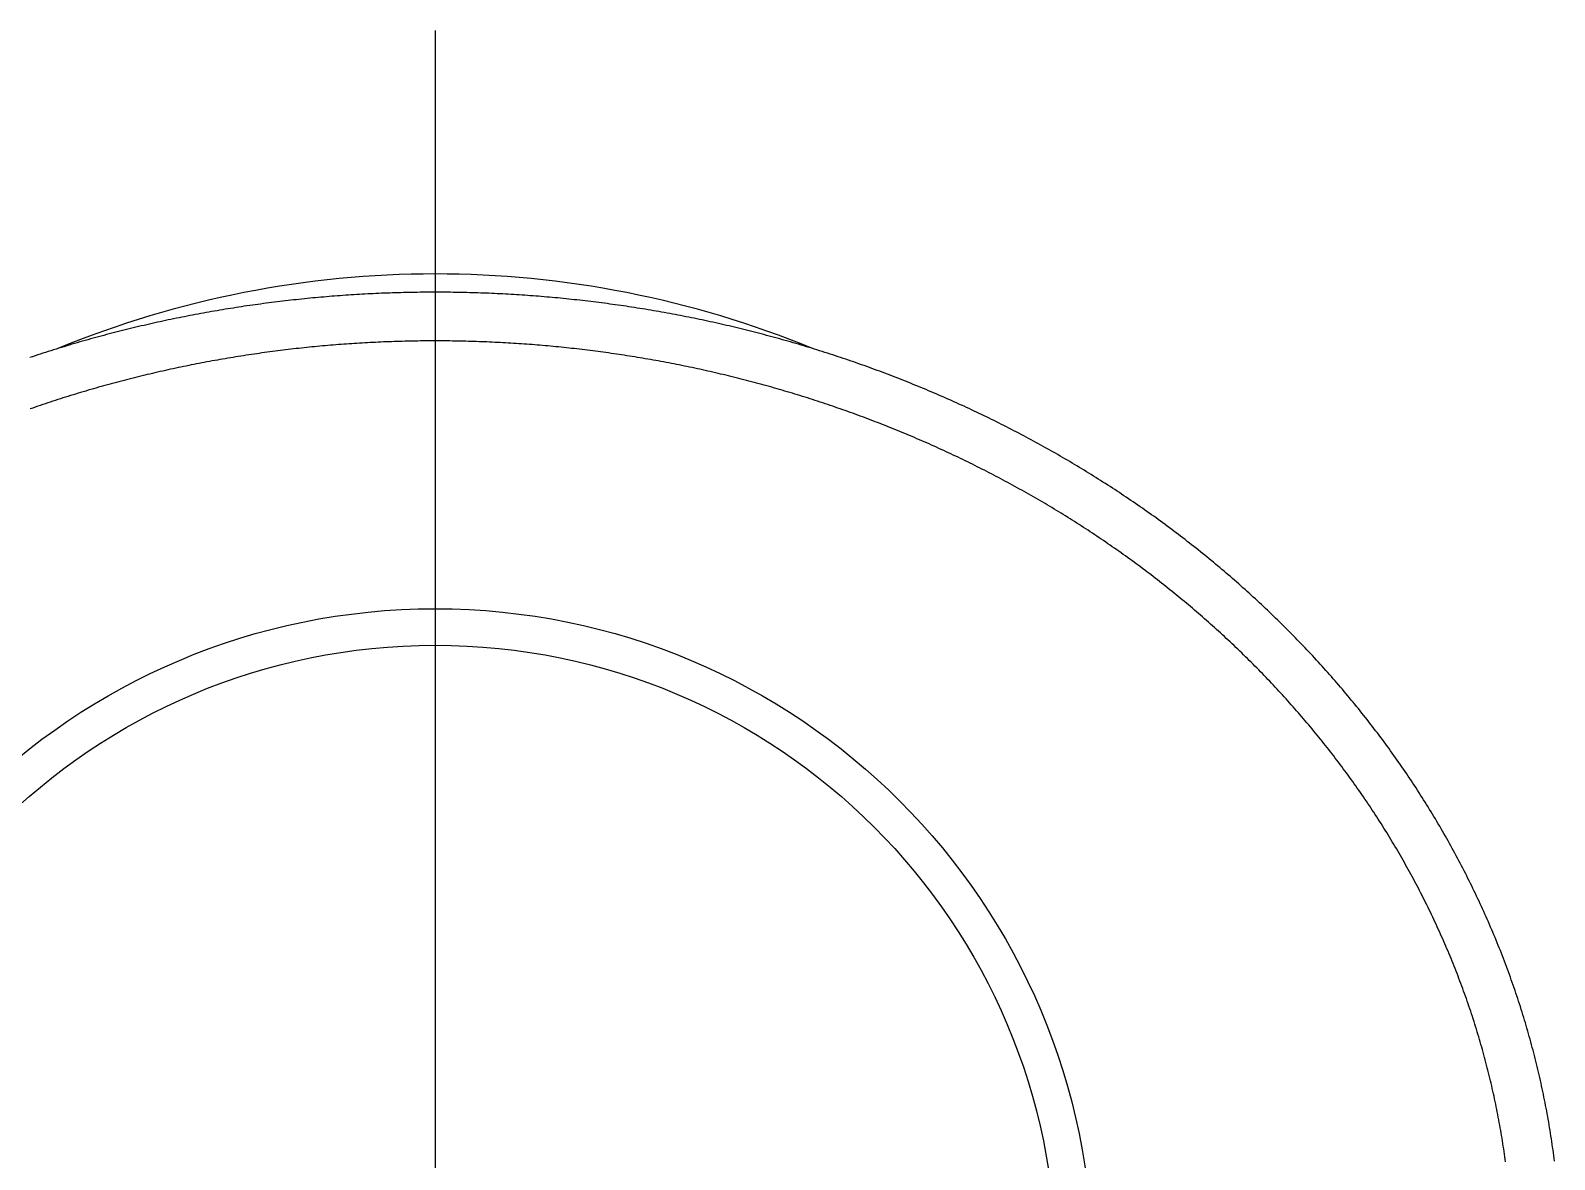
# Model space of a CAD drawing. Extents: x -10.3 to 68.7, y -18.9 to 33.8.
# Drawn here: x 54.17 to 66.7, y 24.48 to 33.75 of the extents above; entities that cross this region are included whole.
import ezdxf

# ---------------------------------------------------------------- set-up
doc = ezdxf.new("R2010")
doc.units = 0
doc.linetypes.add('CENTER', pattern=[50.8, 31.75, -6.35, 6.35, -6.35])
doc.layers.get('0').update_dxf_attribs({"linetype": 'CONTINUOUS'})
doc.layers.add('CENTER', color=1, linetype='CENTER')

msp = doc.modelspace()

# ---------------------------------------------------------------- linework, layer by layer
at = {"color": 7}
for points in [[(66.696, 24.4618, 0), (66.6931, 24.4848, 0), (66.6901, 24.5078, 0), (66.687, 24.5308, 0), (66.6839, 24.5538, 0), (66.6806, 24.5768, 0), (66.6773, 24.5998, 0), (66.6739, 24.6228, 0), (66.6705, 24.6457, 0), (66.6669, 24.6687, 0), (66.6633, 24.6916, 0), (66.6596, 24.7146, 0), (66.6558, 24.7375, 0), (66.652, 24.7604, 0), (66.6481, 24.7833, 0), (66.6441, 24.8062, 0), (66.64, 24.8291, 0), (66.6358, 24.852, 0), (66.6316, 24.8748, 0), (66.6273, 24.8976, 0), (66.6229, 24.9205, 0), (66.6185, 24.9433, 0), (66.6139, 24.9661, 0), (66.6093, 24.9889, 0), (66.6046, 25.0116, 0), (66.5999, 25.0344, 0), (66.5951, 25.0572, 0), (66.5901, 25.0799, 0), (66.5852, 25.1026, 0), (66.5801, 25.1253, 0), (66.575, 25.148, 0), (66.5698, 25.1706, 0), (66.5645, 25.1933, 0), (66.5591, 25.2159, 0), (66.5537, 25.2385, 0), (66.5482, 25.2611, 0), (66.5426, 25.2837, 0), (66.5369, 25.3063, 0), (66.5312, 25.3288, 0), (66.5254, 25.3514, 0), (66.5195, 25.3739, 0), (66.5136, 25.3964, 0), (66.5075, 25.4188, 0), (66.5014, 25.4413, 0), (66.4953, 25.4637, 0), (66.489, 25.4861, 0), (66.4827, 25.5085, 0), (66.4763, 25.5309, 0), (66.4698, 25.5533, 0), (66.4633, 25.5756, 0), (66.4567, 25.5979, 0), (66.45, 25.6202, 0), (66.4432, 25.6425, 0), (66.4364, 25.6647, 0), (66.4295, 25.6869, 0), (66.4225, 25.7092, 0), (66.4155, 25.7313, 0), (66.4084, 25.7535, 0), (66.4012, 25.7756, 0), (66.3939, 25.7977, 0), (66.3866, 25.8198, 0), (66.3792, 25.8419, 0), (66.3717, 25.8639, 0), (66.3642, 25.8859, 0), (66.3565, 25.9079, 0), (66.3488, 25.9299, 0), (66.3411, 25.9518, 0), (66.3333, 25.9738, 0), (66.3254, 25.9956, 0), (66.3174, 26.0175, 0), (66.3093, 26.0393, 0), (66.3012, 26.0612, 0), (66.293, 26.0829, 0), (66.2848, 26.1047, 0), (66.2765, 26.1264, 0), (66.2681, 26.1481, 0), (66.2596, 26.1698, 0), (66.2511, 26.1914, 0), (66.2425, 26.2131, 0), (66.2338, 26.2346, 0), (66.2251, 26.2562, 0), (66.2163, 26.2777, 0), (66.2074, 26.2992, 0), (66.1984, 26.3207, 0), (66.1894, 26.3421, 0), (66.1804, 26.3636, 0), (66.1712, 26.3849, 0), (66.162, 26.4063, 0), (66.1527, 26.4276, 0), (66.1434, 26.4489, 0), (66.134, 26.4702, 0), (66.1245, 26.4914, 0), (66.1149, 26.5126, 0), (66.1053, 26.5338, 0), (66.0957, 26.5549, 0), (66.0859, 26.576, 0), (66.0761, 26.5971, 0), (66.0663, 26.6181, 0), (66.0563, 26.6391, 0), (66.0463, 26.6601, 0), (66.0363, 26.681, 0), (66.0261, 26.7019, 0), (66.0159, 26.7228, 0), (66.0057, 26.7436, 0), (65.9954, 26.7644, 0), (65.985, 26.7852, 0), (65.9745, 26.8059, 0), (65.964, 26.8266, 0), (65.9535, 26.8473, 0), (65.9428, 26.8679, 0), (65.9321, 26.8885, 0), (65.9214, 26.9091, 0), (65.9106, 26.9296, 0), (65.8997, 26.9501, 0), (65.8887, 26.9705, 0), (65.8777, 26.991, 0), (65.8667, 27.0113, 0), (65.8555, 27.0317, 0), (65.8444, 27.052, 0), (65.8331, 27.0723, 0), (65.8218, 27.0925, 0), (65.8104, 27.1127, 0), (65.799, 27.1328, 0), (65.7875, 27.153, 0), (65.776, 27.173, 0), (65.7644, 27.1931, 0), (65.7527, 27.2131, 0), (65.741, 27.2331, 0), (65.7292, 27.253, 0), (65.7174, 27.2729, 0), (65.7055, 27.2927, 0), (65.6935, 27.3125, 0), (65.6815, 27.3323, 0), (65.6694, 27.352, 0), (65.6573, 27.3717, 0), (65.6451, 27.3913, 0), (65.6329, 27.4109, 0), (65.6206, 27.4305, 0), (65.6082, 27.45, 0), (65.5958, 27.4695, 0), (65.5833, 27.4889, 0), (65.5708, 27.5083, 0), (65.5583, 27.5277, 0), (65.5456, 27.547, 0), (65.5329, 27.5663, 0), (65.5202, 27.5855, 0), (65.5074, 27.6047, 0), (65.4946, 27.6239, 0), (65.4817, 27.643, 0), (65.4687, 27.6621, 0), (65.4557, 27.6811, 0), (65.4426, 27.7001, 0), (65.4295, 27.719, 0), (65.4164, 27.7379, 0), (65.4031, 27.7568, 0), (65.3899, 27.7756, 0), (65.3765, 27.7944, 0), (65.3632, 27.8131, 0), (65.3497, 27.8318, 0), (65.3362, 27.8505, 0), (65.3227, 27.8691, 0), (65.3091, 27.8877, 0), (65.2955, 27.9062, 0), (65.2818, 27.9247, 0), (65.268, 27.9431, 0), (65.2542, 27.9615, 0), (65.2404, 27.9799, 0), (65.2265, 27.9982, 0), (65.2125, 28.0165, 0), (65.1985, 28.0347, 0), (65.1845, 28.0529, 0), (65.1704, 28.0711, 0), (65.1562, 28.0892, 0), (65.142, 28.1072, 0), (65.1278, 28.1253, 0), (65.1135, 28.1432, 0), (65.0991, 28.1612, 0), (65.0847, 28.1791, 0), (65.0703, 28.1969, 0), (65.0558, 28.2147, 0), (65.0412, 28.2325, 0), (65.0266, 28.2502, 0), (65.012, 28.2679, 0), (64.9973, 28.2855, 0), (64.9825, 28.3031, 0), (64.9677, 28.3207, 0), (64.9529, 28.3382, 0), (64.938, 28.3556, 0), (64.9231, 28.3731, 0), (64.9081, 28.3904, 0), (64.8931, 28.4078, 0), (64.878, 28.4251, 0), (64.8629, 28.4423, 0), (64.8477, 28.4595, 0), (64.8325, 28.4767, 0), (64.8172, 28.4938, 0), (64.8019, 28.5109, 0), (64.7866, 28.5279, 0), (64.7712, 28.5449, 0), (64.7557, 28.5618, 0), (64.7402, 28.5787, 0), (64.7247, 28.5956, 0), (64.7091, 28.6124, 0), (64.6935, 28.6292, 0), (64.6778, 28.6459, 0), (64.6621, 28.6626, 0), (64.6463, 28.6792, 0), (64.6305, 28.6958, 0), (64.6146, 28.7124, 0), (64.5987, 28.7289, 0), (64.5828, 28.7453, 0), (64.5668, 28.7617, 0), (64.5508, 28.7781, 0), (64.5347, 28.7945, 0), (64.5186, 28.8107, 0), (64.5024, 28.827, 0), (64.4862, 28.8432, 0), (64.47, 28.8593, 0), (64.4537, 28.8754, 0), (64.4373, 28.8915, 0), (64.4209, 28.9075, 0), (64.4045, 28.9235, 0), (64.3881, 28.9394, 0), (64.3716, 28.9553, 0), (64.355, 28.9712, 0), (64.3384, 28.9869, 0), (64.3218, 29.0027, 0), (64.3051, 29.0184, 0), (64.2884, 29.0341, 0), (64.2716, 29.0497, 0), (64.2548, 29.0653, 0), (64.238, 29.0808, 0), (64.2211, 29.0963, 0), (64.2042, 29.1117, 0), (64.1872, 29.1271, 0), (64.1702, 29.1424, 0), (64.1532, 29.1577, 0), (64.1361, 29.173, 0), (64.119, 29.1882, 0), (64.1018, 29.2034, 0), (64.0846, 29.2185, 0), (64.0674, 29.2336, 0), (64.0501, 29.2486, 0), (64.0328, 29.2636, 0), (64.0154, 29.2785, 0), (63.998, 29.2934, 0), (63.9806, 29.3083, 0), (63.9631, 29.3231, 0), (63.9456, 29.3378, 0), (63.928, 29.3525, 0), (63.9105, 29.3672, 0), (63.8928, 29.3818, 0), (63.8752, 29.3964, 0), (63.8575, 29.4109, 0), (63.8397, 29.4254, 0), (63.8219, 29.4398, 0), (63.8041, 29.4542, 0), (63.7863, 29.4685, 0), (63.7684, 29.4828, 0), (63.7505, 29.4971, 0), (63.7325, 29.5113, 0), (63.7145, 29.5255, 0), (63.6965, 29.5396, 0), (63.6784, 29.5536, 0), (63.6603, 29.5676, 0), (63.6422, 29.5816, 0), (63.624, 29.5955, 0), (63.6058, 29.6094, 0), (63.5875, 29.6232, 0), (63.5692, 29.637, 0), (63.5509, 29.6508, 0), (63.5326, 29.6644, 0), (63.5142, 29.6781, 0), (63.4958, 29.6917, 0), (63.4773, 29.7052, 0), (63.4588, 29.7187, 0), (63.4403, 29.7322, 0), (63.4218, 29.7456, 0), (63.4032, 29.759, 0), (63.3846, 29.7723, 0), (63.3659, 29.7855, 0), (63.3472, 29.7988, 0), (63.3285, 29.8119, 0), (63.3097, 29.825, 0), (63.291, 29.8381, 0), (63.2721, 29.8512, 0), (63.2533, 29.8641, 0), (63.2344, 29.8771, 0), (63.2155, 29.89, 0), (63.1966, 29.9028, 0), (63.1776, 29.9156, 0), (63.1586, 29.9283, 0), (63.1396, 29.941, 0), (63.1205, 29.9537, 0), (63.1014, 29.9663, 0), (63.0823, 29.9788, 0), (63.0631, 29.9913, 0), (63.0439, 30.0038, 0), (63.0247, 30.0162, 0), (63.0055, 30.0286, 0), (62.9862, 30.0409, 0), (62.9669, 30.0532, 0), (62.9476, 30.0654, 0), (62.9282, 30.0775, 0), (62.9088, 30.0897, 0), (62.8894, 30.1017, 0), (62.8699, 30.1138, 0), (62.8504, 30.1257, 0), (62.8309, 30.1377, 0), (62.8114, 30.1496, 0), (62.7919, 30.1614, 0), (62.7723, 30.1732, 0), (62.7526, 30.1849, 0), (62.733, 30.1966, 0), (62.7133, 30.2082, 0), (62.6936, 30.2198, 0), (62.6739, 30.2314, 0), (62.6542, 30.2429, 0), (62.6344, 30.2543, 0), (62.6146, 30.2657, 0), (62.5948, 30.2771, 0), (62.5749, 30.2884, 0), (62.555, 30.2996, 0), (62.5351, 30.3108, 0), (62.5152, 30.322, 0), (62.4952, 30.3331, 0), (62.4753, 30.3442, 0), (62.4553, 30.3552, 0), (62.4352, 30.3661, 0), (62.4152, 30.377, 0), (62.3951, 30.3879, 0), (62.375, 30.3987, 0), (62.3549, 30.4095, 0), (62.3347, 30.4202, 0), (62.3145, 30.4309, 0), (62.2943, 30.4415, 0), (62.2741, 30.452, 0), (62.2539, 30.4626, 0), (62.2336, 30.473, 0), (62.2133, 30.4834, 0), (62.193, 30.4938, 0), (62.1727, 30.5041, 0), (62.1523, 30.5144, 0), (62.132, 30.5246, 0), (62.1116, 30.5348, 0), (62.0912, 30.5449, 0), (62.0707, 30.555, 0), (62.0503, 30.565, 0), (62.0298, 30.575, 0), (62.0093, 30.585, 0), (61.9888, 30.5948, 0), (61.9682, 30.6047, 0), (61.9476, 30.6145, 0), (61.9271, 30.6242, 0), (61.9065, 30.6339, 0), (61.8858, 30.6435, 0), (61.8652, 30.6531, 0), (61.8445, 30.6626, 0), (61.8238, 30.6721, 0), (61.8031, 30.6816, 0), (61.7824, 30.691, 0), (61.7616, 30.7003, 0), (61.7409, 30.7096, 0), (61.7201, 30.7189, 0), (61.6993, 30.7281, 0), (61.6784, 30.7372, 0), (61.6576, 30.7463, 0), (61.6367, 30.7554, 0), (61.6158, 30.7644, 0), (61.5949, 30.7733, 0), (61.574, 30.7822, 0), (61.5531, 30.7911, 0), (61.5321, 30.7999, 0), (61.5111, 30.8086, 0), (61.4901, 30.8174, 0), (61.4691, 30.826, 0), (61.4481, 30.8346, 0), (61.427, 30.8432, 0), (61.406, 30.8517, 0), (61.3849, 30.8602, 0), (61.3638, 30.8686, 0), (61.3426, 30.877, 0), (61.3215, 30.8853, 0), (61.3003, 30.8936, 0), (61.2792, 30.9018, 0), (61.258, 30.91, 0), (61.2368, 30.9181, 0), (61.2155, 30.9262, 0), (61.1943, 30.9342, 0), (61.173, 30.9422, 0), (61.1518, 30.9501, 0), (61.1305, 30.958, 0), (61.1091, 30.9659, 0), (61.0878, 30.9736, 0), (61.0665, 30.9814, 0), (61.0451, 30.9891, 0), (61.0237, 30.9967, 0), (61.0023, 31.0043, 0), (60.9809, 31.0119, 0), (60.9595, 31.0194, 0), (60.9381, 31.0268, 0), (60.9166, 31.0342, 0), (60.8951, 31.0416, 0), (60.8737, 31.0489, 0), (60.8522, 31.0561, 0), (60.8306, 31.0633, 0), (60.8091, 31.0705, 0), (60.7876, 31.0776, 0), (60.766, 31.0847, 0), (60.7444, 31.0917, 0), (60.7228, 31.0987, 0), (60.7012, 31.1056, 0), (60.6796, 31.1125, 0), (60.658, 31.1193, 0), (60.6363, 31.1261, 0), (60.6147, 31.1328, 0), (60.593, 31.1395, 0), (60.5713, 31.1461, 0), (60.5496, 31.1527, 0), (60.5279, 31.1592, 0), (60.5061, 31.1657, 0), (60.4844, 31.1721, 0), (60.4626, 31.1785, 0), (60.4409, 31.1849, 0), (60.4191, 31.1912, 0), (60.3973, 31.1974, 0), (60.3755, 31.2036, 0), (60.3536, 31.2098, 0), (60.3318, 31.2159, 0), (60.3099, 31.2219, 0), (60.2881, 31.2279, 0), (60.2662, 31.2339, 0), (60.2443, 31.2398, 0), (60.2224, 31.2456, 0), (60.2005, 31.2514, 0), (60.1786, 31.2572, 0), (60.1566, 31.2629, 0), (60.1347, 31.2686, 0), (60.1127, 31.2742, 0), (60.0907, 31.2798, 0), (60.0688, 31.2853, 0), (60.0468, 31.2908, 0), (60.0248, 31.2962, 0), (60.0027, 31.3016, 0), (59.9807, 31.3069, 0), (59.9587, 31.3122, 0), (59.9366, 31.3174, 0), (59.9145, 31.3226, 0), (59.8925, 31.3277, 0), (59.8704, 31.3328, 0), (59.8483, 31.3379, 0), (59.8262, 31.3429, 0), (59.8041, 31.3478, 0), (59.7819, 31.3527, 0), (59.7598, 31.3576, 0), (59.7376, 31.3624, 0), (59.7155, 31.3671, 0), (59.6933, 31.3718, 0), (59.6711, 31.3765, 0), (59.6489, 31.3811, 0), (59.6267, 31.3857, 0), (59.6045, 31.3902, 0), (59.5823, 31.3946, 0), (59.5601, 31.399, 0), (59.5379, 31.4034, 0), (59.5156, 31.4077, 0), (59.4934, 31.412, 0), (59.4711, 31.4162, 0), (59.4488, 31.4204, 0), (59.4265, 31.4245, 0), (59.4042, 31.4286, 0), (59.3819, 31.4326, 0), (59.3596, 31.4366, 0), (59.3373, 31.4406, 0), (59.315, 31.4445, 0), (59.2927, 31.4483, 0), (59.2703, 31.4521, 0), (59.248, 31.4558, 0), (59.2256, 31.4595, 0), (59.2033, 31.4632, 0), (59.1809, 31.4668, 0), (59.1585, 31.4703, 0), (59.1361, 31.4738, 0), (59.1137, 31.4773, 0), (59.0913, 31.4807, 0), (59.0689, 31.4841, 0), (59.0465, 31.4874, 0), (59.0241, 31.4906, 0), (59.0016, 31.4939, 0), (58.9792, 31.497, 0), (58.9568, 31.5001, 0), (58.9343, 31.5032, 0), (58.9119, 31.5062, 0), (58.8894, 31.5092, 0), (58.8669, 31.5121, 0), (58.8445, 31.515, 0), (58.822, 31.5179, 0), (58.7995, 31.5206, 0), (58.777, 31.5234, 0), (58.7545, 31.5261, 0), (58.732, 31.5287, 0), (58.7095, 31.5313, 0), (58.687, 31.5338, 0), (58.6644, 31.5363, 0), (58.6419, 31.5388, 0), (58.6194, 31.5412, 0), (58.5968, 31.5435, 0), (58.5743, 31.5458, 0), (58.5518, 31.5481, 0), (58.5292, 31.5503, 0), (58.5067, 31.5525, 0), (58.4841, 31.5546, 0), (58.4615, 31.5566, 0), (58.439, 31.5587, 0), (58.4164, 31.5606, 0), (58.3938, 31.5626, 0), (58.3712, 31.5644, 0), (58.3486, 31.5662, 0), (58.3261, 31.568, 0), (58.3035, 31.5698, 0), (58.2809, 31.5714, 0), (58.2583, 31.5731, 0), (58.2357, 31.5746, 0), (58.2131, 31.5762, 0), (58.1904, 31.5777, 0), (58.1678, 31.5791, 0), (58.1452, 31.5805, 0), (58.1226, 31.5818, 0), (58.1, 31.5831, 0), (58.0774, 31.5844, 0), (58.0547, 31.5856, 0), (58.0321, 31.5867, 0), (58.0095, 31.5878, 0), (57.9868, 31.5889, 0), (57.9642, 31.5899, 0), (57.9416, 31.5909, 0), (57.9189, 31.5918, 0), (57.8963, 31.5926, 0), (57.8736, 31.5935, 0), (57.851, 31.5942, 0), (57.8283, 31.595, 0), (57.8057, 31.5956, 0), (57.783, 31.5962, 0), (57.7604, 31.5968, 0), (57.7377, 31.5974, 0), (57.7151, 31.5978, 0), (57.6924, 31.5983, 0), (57.6698, 31.5986, 0), (57.6471, 31.599, 0), (57.6245, 31.5993, 0), (57.6018, 31.5995, 0), (57.5791, 31.5997, 0), (57.5565, 31.5999, 0), (57.5338, 31.5999, 0), (57.5112, 31.6, 0), (57.4885, 31.6, 0), (57.4658, 31.5999, 0), (57.4432, 31.5998, 0), (57.4205, 31.5997, 0), (57.3979, 31.5995, 0), (57.3752, 31.5993, 0), (57.3526, 31.599, 0), (57.3299, 31.5986, 0), (57.3072, 31.5983, 0), (57.2846, 31.5978, 0), (57.2619, 31.5974, 0), (57.2393, 31.5968, 0), (57.2166, 31.5962, 0), (57.194, 31.5956, 0), (57.1713, 31.595, 0), (57.1487, 31.5942, 0), (57.126, 31.5935, 0), (57.1034, 31.5926, 0), (57.0807, 31.5918, 0), (57.0581, 31.5909, 0), (57.0355, 31.5899, 0), (57.0128, 31.5889, 0), (56.9902, 31.5878, 0), (56.9676, 31.5867, 0), (56.9449, 31.5856, 0), (56.9223, 31.5844, 0), (56.8997, 31.5831, 0), (56.8771, 31.5818, 0), (56.8544, 31.5805, 0), (56.8318, 31.5791, 0), (56.8092, 31.5777, 0), (56.7866, 31.5762, 0), (56.764, 31.5746, 0), (56.7414, 31.5731, 0), (56.7188, 31.5714, 0), (56.6962, 31.5698, 0), (56.6736, 31.568, 0), (56.651, 31.5662, 0), (56.6284, 31.5644, 0), (56.6059, 31.5626, 0), (56.5833, 31.5606, 0), (56.5607, 31.5587, 0), (56.5381, 31.5566, 0), (56.5156, 31.5546, 0), (56.493, 31.5525, 0), (56.4705, 31.5503, 0), (56.4479, 31.5481, 0), (56.4254, 31.5458, 0), (56.4028, 31.5435, 0), (56.3803, 31.5412, 0), (56.3578, 31.5388, 0), (56.3352, 31.5363, 0), (56.3127, 31.5338, 0), (56.2902, 31.5313, 0), (56.2677, 31.5287, 0), (56.2452, 31.5261, 0), (56.2227, 31.5234, 0), (56.2002, 31.5206, 0), (56.1777, 31.5179, 0), (56.1552, 31.515, 0), (56.1327, 31.5121, 0), (56.1103, 31.5092, 0), (56.0878, 31.5062, 0), (56.0654, 31.5032, 0), (56.0429, 31.5001, 0), (56.0205, 31.497, 0), (55.998, 31.4939, 0), (55.9756, 31.4906, 0), (55.9532, 31.4874, 0), (55.9308, 31.4841, 0), (55.9083, 31.4807, 0), (55.8859, 31.4773, 0), (55.8636, 31.4738, 0), (55.8412, 31.4703, 0), (55.8188, 31.4668, 0), (55.7964, 31.4632, 0), (55.774, 31.4595, 0), (55.7517, 31.4558, 0), (55.7293, 31.4521, 0), (55.707, 31.4483, 0), (55.6847, 31.4445, 0), (55.6623, 31.4406, 0), (55.64, 31.4366, 0), (55.6177, 31.4326, 0), (55.5954, 31.4286, 0), (55.5731, 31.4245, 0), (55.5509, 31.4204, 0), (55.5286, 31.4162, 0), (55.5063, 31.412, 0), (55.4841, 31.4077, 0), (55.4618, 31.4034, 0), (55.4396, 31.399, 0), (55.4174, 31.3946, 0), (55.3951, 31.3902, 0), (55.3729, 31.3856, 0), (55.3507, 31.3811, 0), (55.3285, 31.3765, 0), (55.3064, 31.3718, 0), (55.2842, 31.3671, 0), (55.262, 31.3624, 0), (55.2399, 31.3576, 0), (55.2177, 31.3527, 0), (55.1956, 31.3478, 0), (55.1735, 31.3429, 0), (55.1514, 31.3379, 0), (55.1293, 31.3328, 0), (55.1072, 31.3277, 0), (55.0851, 31.3226, 0), (55.0631, 31.3174, 0), (55.041, 31.3122, 0), (55.019, 31.3069, 0), (54.9969, 31.3016, 0), (54.9749, 31.2962, 0), (54.9529, 31.2908, 0), (54.9309, 31.2853, 0), (54.9089, 31.2798, 0), (54.8869, 31.2742, 0), (54.865, 31.2686, 0), (54.843, 31.2629, 0), (54.8211, 31.2572, 0), (54.7992, 31.2514, 0), (54.7773, 31.2456, 0), (54.7553, 31.2398, 0), (54.7335, 31.2339, 0), (54.7116, 31.2279, 0), (54.6897, 31.2219, 0), (54.6679, 31.2159, 0), (54.646, 31.2098, 0), (54.6242, 31.2036, 0), (54.6024, 31.1974, 0), (54.5806, 31.1912, 0), (54.5588, 31.1849, 0), (54.537, 31.1785, 0), (54.5153, 31.1721, 0), (54.4935, 31.1657, 0), (54.4718, 31.1592, 0), (54.4501, 31.1527, 0), (54.4284, 31.1461, 0), (54.4067, 31.1395, 0), (54.385, 31.1328, 0), (54.3633, 31.1261, 0), (54.3417, 31.1193, 0), (54.3201, 31.1125, 0), (54.2984, 31.1056, 0), (54.2768, 31.0987, 0), (54.2552, 31.0917, 0), (54.2337, 31.0847, 0), (54.2121, 31.0776, 0), (54.1906, 31.0705, 0), (54.169, 31.0633, 0)], [(66.2935, 24.4554, 0), (66.2906, 24.4771, 0), (66.2877, 24.4988, 0), (66.2846, 24.5205, 0), (66.2815, 24.5421, 0), (66.2783, 24.5638, 0), (66.275, 24.5855, 0), (66.2717, 24.6071, 0), (66.2683, 24.6287, 0), (66.2648, 24.6504, 0), (66.2613, 24.672, 0), (66.2576, 24.6936, 0), (66.2539, 24.7152, 0), (66.2502, 24.7367, 0), (66.2463, 24.7583, 0), (66.2424, 24.7799, 0), (66.2384, 24.8014, 0), (66.2343, 24.823, 0), (66.2302, 24.8445, 0), (66.226, 24.866, 0), (66.2217, 24.8875, 0), (66.2174, 24.909, 0), (66.213, 24.9305, 0), (66.2085, 24.9519, 0), (66.2039, 24.9734, 0), (66.1993, 24.9948, 0), (66.1946, 25.0162, 0), (66.1898, 25.0376, 0), (66.185, 25.059, 0), (66.1801, 25.0804, 0), (66.1751, 25.1018, 0), (66.17, 25.1231, 0), (66.1649, 25.1445, 0), (66.1597, 25.1658, 0), (66.1544, 25.1871, 0), (66.1491, 25.2084, 0), (66.1437, 25.2297, 0), (66.1382, 25.2509, 0), (66.1327, 25.2722, 0), (66.127, 25.2934, 0), (66.1214, 25.3146, 0), (66.1156, 25.3358, 0), (66.1098, 25.357, 0), (66.1039, 25.3781, 0), (66.0979, 25.3992, 0), (66.0919, 25.4204, 0), (66.0858, 25.4415, 0), (66.0796, 25.4625, 0), (66.0734, 25.4836, 0), (66.0671, 25.5046, 0), (66.0607, 25.5257, 0), (66.0542, 25.5467, 0), (66.0477, 25.5677, 0), (66.0411, 25.5886, 0), (66.0345, 25.6096, 0), (66.0278, 25.6305, 0), (66.021, 25.6514, 0), (66.0141, 25.6723, 0), (66.0072, 25.6931, 0), (66.0002, 25.714, 0), (65.9931, 25.7348, 0), (65.986, 25.7556, 0), (65.9788, 25.7763, 0), (65.9715, 25.7971, 0), (65.9642, 25.8178, 0), (65.9568, 25.8385, 0), (65.9493, 25.8592, 0), (65.9418, 25.8798, 0), (65.9342, 25.9005, 0), (65.9265, 25.9211, 0), (65.9188, 25.9417, 0), (65.911, 25.9622, 0), (65.9031, 25.9828, 0), (65.8952, 26.0033, 0), (65.8872, 26.0237, 0), (65.8792, 26.0442, 0), (65.871, 26.0646, 0), (65.8628, 26.085, 0), (65.8546, 26.1054, 0), (65.8462, 26.1258, 0), (65.8379, 26.1461, 0), (65.8294, 26.1664, 0), (65.8209, 26.1867, 0), (65.8123, 26.2069, 0), (65.8037, 26.2271, 0), (65.795, 26.2473, 0), (65.7862, 26.2675, 0), (65.7773, 26.2876, 0), (65.7684, 26.3077, 0), (65.7595, 26.3278, 0), (65.7505, 26.3478, 0), (65.7414, 26.3679, 0), (65.7322, 26.3879, 0), (65.723, 26.4078, 0), (65.7137, 26.4278, 0), (65.7044, 26.4477, 0), (65.695, 26.4675, 0), (65.6855, 26.4874, 0), (65.676, 26.5072, 0), (65.6664, 26.527, 0), (65.6568, 26.5467, 0), (65.6471, 26.5664, 0), (65.6373, 26.5861, 0), (65.6275, 26.6058, 0), (65.6176, 26.6254, 0), (65.6076, 26.645, 0), (65.5976, 26.6646, 0), (65.5876, 26.6841, 0), (65.5774, 26.7036, 0), (65.5673, 26.7231, 0), (65.557, 26.7425, 0), (65.5467, 26.7619, 0), (65.5364, 26.7813, 0), (65.5259, 26.8006, 0), (65.5155, 26.8199, 0), (65.5049, 26.8392, 0), (65.4943, 26.8584, 0), (65.4837, 26.8776, 0), (65.473, 26.8968, 0), (65.4622, 26.9159, 0), (65.4514, 26.935, 0), (65.4405, 26.9541, 0), (65.4295, 26.9731, 0), (65.4185, 26.9921, 0), (65.4075, 27.011, 0), (65.3964, 27.03, 0), (65.3852, 27.0488, 0), (65.374, 27.0677, 0), (65.3627, 27.0865, 0), (65.3514, 27.1053, 0), (65.34, 27.124, 0), (65.3285, 27.1427, 0), (65.317, 27.1614, 0), (65.3055, 27.18, 0), (65.2939, 27.1986, 0), (65.2822, 27.2171, 0), (65.2705, 27.2357, 0), (65.2587, 27.2541, 0), (65.2469, 27.2726, 0), (65.2351, 27.291, 0), (65.2231, 27.3093, 0), (65.2111, 27.3277, 0), (65.1991, 27.3459, 0), (65.187, 27.3642, 0), (65.1749, 27.3824, 0), (65.1627, 27.4006, 0), (65.1505, 27.4187, 0), (65.1382, 27.4368, 0), (65.1258, 27.4549, 0), (65.1134, 27.4729, 0), (65.101, 27.4909, 0), (65.0885, 27.5088, 0), (65.0759, 27.5267, 0), (65.0633, 27.5446, 0), (65.0507, 27.5624, 0), (65.038, 27.5802, 0), (65.0252, 27.598, 0), (65.0124, 27.6157, 0), (64.9996, 27.6333, 0), (64.9866, 27.651, 0), (64.9737, 27.6686, 0), (64.9607, 27.6861, 0), (64.9476, 27.7036, 0), (64.9345, 27.7211, 0), (64.9214, 27.7386, 0), (64.9082, 27.756, 0), (64.8949, 27.7733, 0), (64.8816, 27.7907, 0), (64.8683, 27.8079, 0), (64.8549, 27.8252, 0), (64.8414, 27.8424, 0), (64.8279, 27.8596, 0), (64.8144, 27.8767, 0), (64.8008, 27.8938, 0), (64.7871, 27.9108, 0), (64.7734, 27.9278, 0), (64.7597, 27.9448, 0), (64.7459, 27.9617, 0), (64.7321, 27.9786, 0), (64.7182, 27.9955, 0), (64.7043, 28.0123, 0), (64.6903, 28.0291, 0), (64.6763, 28.0458, 0), (64.6622, 28.0625, 0), (64.6481, 28.0791, 0), (64.634, 28.0957, 0), (64.6198, 28.1123, 0), (64.6055, 28.1288, 0), (64.5912, 28.1453, 0), (64.5769, 28.1618, 0), (64.5625, 28.1782, 0), (64.548, 28.1946, 0), (64.5336, 28.2109, 0), (64.519, 28.2272, 0), (64.5045, 28.2434, 0), (64.4899, 28.2596, 0), (64.4752, 28.2758, 0), (64.4605, 28.2919, 0), (64.4458, 28.308, 0), (64.431, 28.3241, 0), (64.4161, 28.3401, 0), (64.4012, 28.356, 0), (64.3863, 28.372, 0), (64.3714, 28.3878, 0), (64.3563, 28.4037, 0), (64.3413, 28.4195, 0), (64.3262, 28.4353, 0), (64.311, 28.451, 0), (64.2959, 28.4667, 0), (64.2806, 28.4823, 0), (64.2654, 28.4979, 0), (64.25, 28.5134, 0), (64.2347, 28.529, 0), (64.2193, 28.5444, 0), (64.2038, 28.5599, 0), (64.1884, 28.5753, 0), (64.1728, 28.5906, 0), (64.1573, 28.6059, 0), (64.1416, 28.6212, 0), (64.126, 28.6364, 0), (64.1103, 28.6516, 0), (64.0946, 28.6667, 0), (64.0788, 28.6818, 0), (64.063, 28.6969, 0), (64.0471, 28.7119, 0), (64.0312, 28.7269, 0), (64.0153, 28.7418, 0), (63.9993, 28.7567, 0), (63.9833, 28.7715, 0), (63.9672, 28.7864, 0), (63.9511, 28.8011, 0), (63.935, 28.8158, 0), (63.9188, 28.8305, 0), (63.9026, 28.8452, 0), (63.8863, 28.8598, 0), (63.8701, 28.8743, 0), (63.8537, 28.8888, 0), (63.8373, 28.9033, 0), (63.8209, 28.9177, 0), (63.8045, 28.9321, 0), (63.788, 28.9464, 0), (63.7715, 28.9607, 0), (63.7549, 28.975, 0), (63.7383, 28.9892, 0), (63.7217, 29.0034, 0), (63.705, 29.0175, 0), (63.6883, 29.0316, 0), (63.6715, 29.0456, 0), (63.6547, 29.0596, 0), (63.6379, 29.0736, 0), (63.621, 29.0875, 0), (63.6041, 29.1014, 0), (63.5872, 29.1152, 0), (63.5702, 29.129, 0), (63.5532, 29.1427, 0), (63.5362, 29.1564, 0), (63.5191, 29.17, 0), (63.502, 29.1837, 0), (63.4848, 29.1972, 0), (63.4676, 29.2107, 0), (63.4504, 29.2242, 0), (63.4331, 29.2376, 0), (63.4158, 29.251, 0), (63.3985, 29.2644, 0), (63.3811, 29.2777, 0), (63.3637, 29.2909, 0), (63.3463, 29.3042, 0), (63.3288, 29.3173, 0), (63.3113, 29.3305, 0), (63.2938, 29.3435, 0), (63.2762, 29.3566, 0), (63.2586, 29.3696, 0), (63.241, 29.3825, 0), (63.2233, 29.3954, 0), (63.2056, 29.4083, 0), (63.1879, 29.4211, 0), (63.1701, 29.4339, 0), (63.1523, 29.4466, 0), (63.1345, 29.4593, 0), (63.1166, 29.4719, 0), (63.0987, 29.4845, 0), (63.0808, 29.4971, 0), (63.0628, 29.5096, 0), (63.0448, 29.522, 0), (63.0268, 29.5344, 0), (63.0087, 29.5468, 0), (62.9907, 29.5591, 0), (62.9725, 29.5714, 0), (62.9544, 29.5837, 0), (62.9362, 29.5958, 0), (62.918, 29.608, 0), (62.8998, 29.6201, 0), (62.8815, 29.6322, 0), (62.8632, 29.6442, 0), (62.8449, 29.6561, 0), (62.8265, 29.6681, 0), (62.8081, 29.6799, 0), (62.7897, 29.6918, 0), (62.7713, 29.7035, 0), (62.7528, 29.7153, 0), (62.7343, 29.727, 0), (62.7157, 29.7386, 0), (62.6972, 29.7502, 0), (62.6786, 29.7618, 0), (62.66, 29.7733, 0), (62.6413, 29.7848, 0), (62.6227, 29.7962, 0), (62.604, 29.8076, 0), (62.5852, 29.8189, 0), (62.5665, 29.8302, 0), (62.5477, 29.8414, 0), (62.5289, 29.8526, 0), (62.51, 29.8638, 0), (62.4912, 29.8749, 0), (62.4723, 29.8859, 0), (62.4534, 29.8969, 0), (62.4344, 29.9079, 0), (62.4155, 29.9188, 0), (62.3965, 29.9297, 0), (62.3775, 29.9405, 0), (62.3584, 29.9513, 0), (62.3394, 29.962, 0), (62.3203, 29.9727, 0), (62.3011, 29.9833, 0), (62.282, 29.9939, 0), (62.2628, 30.0045, 0), (62.2436, 30.015, 0), (62.2244, 30.0254, 0), (62.2052, 30.0358, 0), (62.1859, 30.0462, 0), (62.1666, 30.0565, 0), (62.1473, 30.0668, 0), (62.128, 30.077, 0), (62.1086, 30.0872, 0), (62.0893, 30.0973, 0), (62.0699, 30.1074, 0), (62.0504, 30.1174, 0), (62.031, 30.1274, 0), (62.0115, 30.1374, 0), (61.992, 30.1473, 0), (61.9725, 30.1571, 0), (61.953, 30.1669, 0), (61.9334, 30.1767, 0), (61.9139, 30.1864, 0), (61.8943, 30.196, 0), (61.8746, 30.2057, 0), (61.855, 30.2152, 0), (61.8353, 30.2248, 0), (61.8157, 30.2342, 0), (61.796, 30.2437, 0), (61.7762, 30.253, 0), (61.7565, 30.2624, 0), (61.7367, 30.2717, 0), (61.7169, 30.2809, 0), (61.6971, 30.2901, 0), (61.6773, 30.2993, 0), (61.6575, 30.3084, 0), (61.6376, 30.3174, 0), (61.6177, 30.3264, 0), (61.5978, 30.3354, 0), (61.5779, 30.3443, 0), (61.5579, 30.3532, 0), (61.538, 30.362, 0), (61.518, 30.3708, 0), (61.498, 30.3795, 0), (61.478, 30.3882, 0), (61.4579, 30.3969, 0), (61.4379, 30.4054, 0), (61.4178, 30.414, 0), (61.3977, 30.4225, 0), (61.3776, 30.431, 0), (61.3574, 30.4394, 0), (61.3373, 30.4477, 0), (61.3171, 30.456, 0), (61.2969, 30.4643, 0), (61.2767, 30.4725, 0), (61.2565, 30.4807, 0), (61.2362, 30.4888, 0), (61.216, 30.4969, 0), (61.1957, 30.5049, 0), (61.1754, 30.5129, 0), (61.1551, 30.5209, 0), (61.1348, 30.5288, 0), (61.1144, 30.5366, 0), (61.094, 30.5444, 0), (61.0737, 30.5522, 0), (61.0533, 30.5599, 0), (61.0328, 30.5676, 0), (61.0124, 30.5752, 0), (60.992, 30.5828, 0), (60.9715, 30.5903, 0), (60.951, 30.5978, 0), (60.9305, 30.6052, 0), (60.91, 30.6126, 0), (60.8895, 30.6199, 0), (60.8689, 30.6272, 0), (60.8484, 30.6345, 0), (60.8278, 30.6417, 0), (60.8072, 30.6488, 0), (60.7866, 30.656, 0), (60.766, 30.663, 0), (60.7453, 30.67, 0), (60.7247, 30.677, 0), (60.704, 30.6839, 0), (60.6833, 30.6908, 0), (60.6626, 30.6976, 0), (60.6419, 30.7044, 0), (60.6212, 30.7112, 0), (60.6004, 30.7179, 0), (60.5797, 30.7245, 0), (60.5589, 30.7311, 0), (60.5381, 30.7377, 0), (60.5173, 30.7442, 0), (60.4965, 30.7506, 0), (60.4756, 30.7571, 0), (60.4548, 30.7634, 0), (60.4339, 30.7698, 0), (60.4131, 30.776, 0), (60.3922, 30.7823, 0), (60.3713, 30.7885, 0), (60.3504, 30.7946, 0), (60.3294, 30.8007, 0), (60.3085, 30.8067, 0), (60.2875, 30.8127, 0), (60.2666, 30.8187, 0), (60.2456, 30.8246, 0), (60.2246, 30.8305, 0), (60.2036, 30.8363, 0), (60.1826, 30.8421, 0), (60.1616, 30.8478, 0), (60.1405, 30.8535, 0), (60.1195, 30.8591, 0), (60.0984, 30.8647, 0), (60.0773, 30.8702, 0), (60.0562, 30.8757, 0), (60.0351, 30.8812, 0), (60.014, 30.8866, 0), (59.9929, 30.8919, 0), (59.9717, 30.8972, 0), (59.9506, 30.9025, 0), (59.9294, 30.9077, 0), (59.9083, 30.9129, 0), (59.8871, 30.918, 0), (59.8659, 30.9231, 0), (59.8447, 30.9281, 0), (59.8234, 30.9331, 0), (59.8022, 30.9381, 0), (59.781, 30.943, 0), (59.7597, 30.9478, 0), (59.7385, 30.9526, 0), (59.7172, 30.9574, 0), (59.6959, 30.9621, 0), (59.6746, 30.9667, 0), (59.6533, 30.9714, 0), (59.632, 30.9759, 0), (59.6107, 30.9804, 0), (59.5894, 30.9849, 0), (59.568, 30.9894, 0), (59.5467, 30.9937, 0), (59.5253, 30.9981, 0), (59.5039, 31.0024, 0), (59.4825, 31.0066, 0), (59.4612, 31.0108, 0), (59.4398, 31.015, 0), (59.4184, 31.0191, 0), (59.3969, 31.0232, 0), (59.3755, 31.0272, 0), (59.3541, 31.0312, 0), (59.3326, 31.0351, 0), (59.3112, 31.039, 0), (59.2897, 31.0428, 0), (59.2683, 31.0466, 0), (59.2468, 31.0503, 0), (59.2253, 31.054, 0), (59.2038, 31.0577, 0), (59.1823, 31.0613, 0), (59.1608, 31.0648, 0), (59.1393, 31.0683, 0), (59.1177, 31.0718, 0), (59.0962, 31.0752, 0), (59.0747, 31.0786, 0), (59.0531, 31.0819, 0), (59.0316, 31.0852, 0), (59.01, 31.0884, 0), (58.9884, 31.0916, 0), (58.9669, 31.0948, 0), (58.9453, 31.0978, 0), (58.9237, 31.1009, 0), (58.9021, 31.1039, 0), (58.8805, 31.1069, 0), (58.8589, 31.1098, 0), (58.8373, 31.1126, 0), (58.8157, 31.1154, 0), (58.794, 31.1182, 0), (58.7724, 31.1209, 0), (58.7508, 31.1236, 0), (58.7291, 31.1263, 0), (58.7075, 31.1288, 0), (58.6858, 31.1314, 0), (58.6641, 31.1339, 0), (58.6425, 31.1363, 0), (58.6208, 31.1387, 0), (58.5991, 31.1411, 0), (58.5774, 31.1434, 0), (58.5557, 31.1457, 0), (58.5341, 31.1479, 0), (58.5124, 31.15, 0), (58.4907, 31.1522, 0), (58.4689, 31.1542, 0), (58.4472, 31.1563, 0), (58.4255, 31.1583, 0), (58.4038, 31.1602, 0), (58.3821, 31.1621, 0), (58.3603, 31.164, 0), (58.3386, 31.1658, 0), (58.3169, 31.1675, 0), (58.2951, 31.1692, 0), (58.2734, 31.1709, 0), (58.2516, 31.1725, 0), (58.2299, 31.1741, 0), (58.2081, 31.1756, 0), (58.1864, 31.1771, 0), (58.1646, 31.1785, 0), (58.1428, 31.1799, 0), (58.1211, 31.1812, 0), (58.0993, 31.1825, 0), (58.0775, 31.1838, 0), (58.0557, 31.185, 0), (58.034, 31.1861, 0), (58.0122, 31.1872, 0), (57.9904, 31.1883, 0), (57.9686, 31.1893, 0), (57.9468, 31.1903, 0), (57.925, 31.1912, 0), (57.9032, 31.1921, 0), (57.8814, 31.1929, 0), (57.8596, 31.1937, 0), (57.8378, 31.1944, 0), (57.816, 31.1951, 0), (57.7942, 31.1958, 0), (57.7724, 31.1964, 0), (57.7506, 31.1969, 0), (57.7288, 31.1975, 0), (57.707, 31.1979, 0), (57.6852, 31.1983, 0), (57.6634, 31.1987, 0), (57.6416, 31.199, 0), (57.6198, 31.1993, 0), (57.598, 31.1995, 0), (57.5762, 31.1997, 0), (57.5544, 31.1999, 0), (57.5326, 31.1999, 0), (57.5107, 31.2, 0), (57.4889, 31.2, 0), (57.4671, 31.1999, 0), (57.4453, 31.1999, 0), (57.4235, 31.1997, 0), (57.4017, 31.1995, 0), (57.3799, 31.1993, 0), (57.3581, 31.199, 0), (57.3363, 31.1987, 0), (57.3144, 31.1983, 0), (57.2926, 31.1979, 0), (57.2708, 31.1975, 0), (57.249, 31.1969, 0), (57.2272, 31.1964, 0), (57.2054, 31.1958, 0), (57.1836, 31.1951, 0), (57.1618, 31.1944, 0), (57.14, 31.1937, 0), (57.1182, 31.1929, 0), (57.0964, 31.1921, 0), (57.0746, 31.1912, 0), (57.0528, 31.1903, 0), (57.0311, 31.1893, 0), (57.0093, 31.1883, 0), (56.9875, 31.1872, 0), (56.9657, 31.1861, 0), (56.9439, 31.185, 0), (56.9221, 31.1838, 0), (56.9004, 31.1825, 0), (56.8786, 31.1812, 0), (56.8568, 31.1799, 0), (56.8351, 31.1785, 0), (56.8133, 31.1771, 0), (56.7915, 31.1756, 0), (56.7698, 31.1741, 0), (56.748, 31.1725, 0), (56.7263, 31.1709, 0), (56.7045, 31.1692, 0), (56.6828, 31.1675, 0), (56.6611, 31.1658, 0), (56.6393, 31.164, 0), (56.6176, 31.1621, 0), (56.5959, 31.1602, 0), (56.5742, 31.1583, 0), (56.5524, 31.1563, 0), (56.5307, 31.1542, 0), (56.509, 31.1522, 0), (56.4873, 31.15, 0), (56.4656, 31.1479, 0), (56.4439, 31.1457, 0), (56.4222, 31.1434, 0), (56.4005, 31.1411, 0), (56.3789, 31.1387, 0), (56.3572, 31.1363, 0), (56.3355, 31.1339, 0), (56.3139, 31.1314, 0), (56.2922, 31.1288, 0), (56.2706, 31.1263, 0), (56.2489, 31.1236, 0), (56.2273, 31.1209, 0), (56.2056, 31.1182, 0), (56.184, 31.1154, 0), (56.1624, 31.1126, 0), (56.1408, 31.1098, 0), (56.1192, 31.1069, 0), (56.0976, 31.1039, 0), (56.076, 31.1009, 0), (56.0544, 31.0978, 0), (56.0328, 31.0948, 0), (56.0112, 31.0916, 0), (55.9897, 31.0884, 0), (55.9681, 31.0852, 0), (55.9465, 31.0819, 0), (55.925, 31.0786, 0), (55.9034, 31.0752, 0), (55.8819, 31.0718, 0), (55.8604, 31.0683, 0), (55.8389, 31.0648, 0), (55.8174, 31.0613, 0), (55.7959, 31.0577, 0), (55.7744, 31.054, 0), (55.7529, 31.0503, 0), (55.7314, 31.0466, 0), (55.7099, 31.0428, 0), (55.6885, 31.039, 0), (55.667, 31.0351, 0), (55.6456, 31.0312, 0), (55.6242, 31.0272, 0), (55.6027, 31.0232, 0), (55.5813, 31.0191, 0), (55.5599, 31.015, 0), (55.5385, 31.0108, 0), (55.5171, 31.0066, 0), (55.4957, 31.0024, 0), (55.4744, 30.9981, 0), (55.453, 30.9937, 0), (55.4317, 30.9894, 0), (55.4103, 30.9849, 0), (55.389, 30.9804, 0), (55.3677, 30.9759, 0), (55.3463, 30.9714, 0), (55.325, 30.9667, 0), (55.3038, 30.9621, 0), (55.2825, 30.9574, 0), (55.2612, 30.9526, 0), (55.2399, 30.9478, 0), (55.2187, 30.943, 0), (55.1974, 30.9381, 0), (55.1762, 30.9331, 0), (55.155, 30.9281, 0), (55.1338, 30.9231, 0), (55.1126, 30.918, 0), (55.0914, 30.9129, 0), (55.0702, 30.9077, 0), (55.0491, 30.9025, 0), (55.0279, 30.8972, 0), (55.0068, 30.8919, 0), (54.9857, 30.8866, 0), (54.9645, 30.8812, 0), (54.9434, 30.8757, 0), (54.9224, 30.8702, 0), (54.9013, 30.8647, 0), (54.8802, 30.8591, 0), (54.8592, 30.8535, 0), (54.8381, 30.8478, 0), (54.8171, 30.8421, 0), (54.7961, 30.8363, 0), (54.7751, 30.8305, 0), (54.7541, 30.8246, 0), (54.7331, 30.8187, 0), (54.7121, 30.8128, 0), (54.6912, 30.8067, 0), (54.6702, 30.8007, 0), (54.6493, 30.7946, 0), (54.6284, 30.7885, 0), (54.6075, 30.7823, 0), (54.5866, 30.776, 0), (54.5657, 30.7698, 0), (54.5449, 30.7634, 0), (54.524, 30.7571, 0), (54.5032, 30.7507, 0), (54.4824, 30.7442, 0), (54.4616, 30.7377, 0), (54.4408, 30.7311, 0), (54.42, 30.7245, 0), (54.3993, 30.7179, 0), (54.3785, 30.7112, 0), (54.3578, 30.7044, 0), (54.3371, 30.6976, 0), (54.3164, 30.6908, 0), (54.2957, 30.6839, 0), (54.275, 30.677, 0), (54.2544, 30.67, 0), (54.2337, 30.663, 0), (54.2131, 30.656, 0), (54.1925, 30.6488, 0), (54.1719, 30.6417, 0)]]:
    msp.add_polyline3d(points, dxfattribs=at)
at = {"color": 7, "linetype": 'CONTINUOUS'}
for radius in [5.4, 5.1]:
    msp.add_circle((57.49983, 23.6), radius, dxfattribs=at)
msp.add_arc((57.49983, 23.6), 8.15, 67.64013, 112.35987, dxfattribs=at)
at = {"layer": 'CENTER', "color": 1, "linetype": 'CENTER'}
msp.add_line((57.49983, 33.75), (57.49983, -2), dxfattribs=at)

doc.saveas('drawing.dxf')
